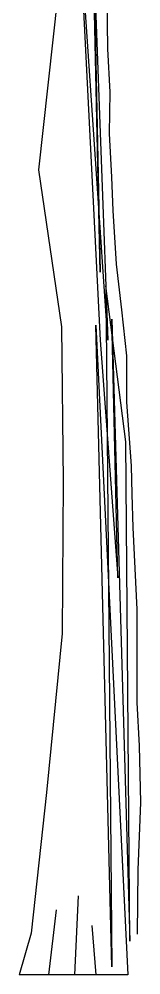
# Model space of a CAD drawing. Header units: metres. Extents: x -4.7 to 4.7, y 0 to 14.7.
# Drawn here: x -0.285 to 0.34, y 0 to 4.934 of the extents above; entities that cross this region are included whole.
import ezdxf

# ---------------------------------------------------------------- set-up
doc = ezdxf.new("R2010")
doc.units = ezdxf.units.M
doc.header["$LTSCALE"] = 0.2

msp = doc.modelspace()

# ---------------------------------------------------------------- linework, layer by layer
for p, q in [((0.1702, 3.2769), (0.0144, 5.5925)), ((0.0144, 5.5925), (0.1312, 3.2769)), ((0.0923, 5.5731), (0.1312, 3.6272)), ((0.1312, 3.6272), (0.0923, 5.4369)), ((0.0923, 5.4369), (0.1702, 3.2769)), ((-0.0861, 5.0587), (-0.1847, 4.1564)), ((0.171, 4.7817), (0.1679, 5.0474)), ((0.1828, 4.5569), (0.171, 4.7817)), ((0.1801, 4.3438), (0.1828, 4.5569)), ((0.1919, 4.119), (0.1801, 4.3438)), ((-0.1847, 4.1564), (-0.0673, 3.345)), ((0.1979, 3.9468), (0.1919, 4.119)), ((0.2156, 3.6694), (0.1979, 3.9468)), ((0.2421, 3.433), (0.2156, 3.6694)), ((0.263, 2.7525), (0.161, 3.5578)), ((0.161, 3.5578), (0.1916, 0.0408)), ((0.2685, 3.1966), (0.2421, 3.433)), ((0.2222, 2.0491), (0.1916, 3.3845)), ((0.1916, 3.3845), (0.2834, 0.1733)), ((-0.0673, 3.345), (-0.0579, 2.5479)), ((0.1916, 0.0408), (0.11, 3.3539)), ((0.11, 3.3539), (0.2732, 0)), ((0.1312, 3.2769), (0.2222, 2.0491)), ((0.2687, 2.9572), (0.2685, 3.1966)), ((0.2923, 2.6273), (0.2687, 2.9572)), ((0.2834, 0.1733), (0.263, 2.7525)), ((0.2954, 2.4813), (0.2923, 2.6273)), ((-0.0579, 2.5479), (-0.0631, 1.7626)), ((0.3013, 2.3091), (0.2954, 2.4813)), ((0.3221, 1.8858), (0.3013, 2.3091)), ((0.3223, 1.6464), (0.3221, 1.8858)), ((-0.0631, 1.7626), (-0.1442, 0.9421)), ((0.3225, 1.407), (0.3223, 1.6464)), ((0.3343, 1.1822), (0.3225, 1.407)), ((0.3404, 0.8902), (0.3343, 1.1822)), ((-0.1442, 0.9421), (-0.2225, 0.215)), ((0.326, 0.5428), (0.3404, 0.8902)), ((0.3234, 0.21), (0.326, 0.5428)), ((0.0181, 0.4078), (0, 0)), ((-0.0941, 0.3364), (-0.1337, 0)), ((0.0895, 0.2549), (0.1092, 0)), ((-0.2225, 0.215), (-0.2845, 0)), ((0.2732, 0), (-0.2845, 0))]:
    msp.add_line(p, q)

doc.saveas('drawing.dxf')
